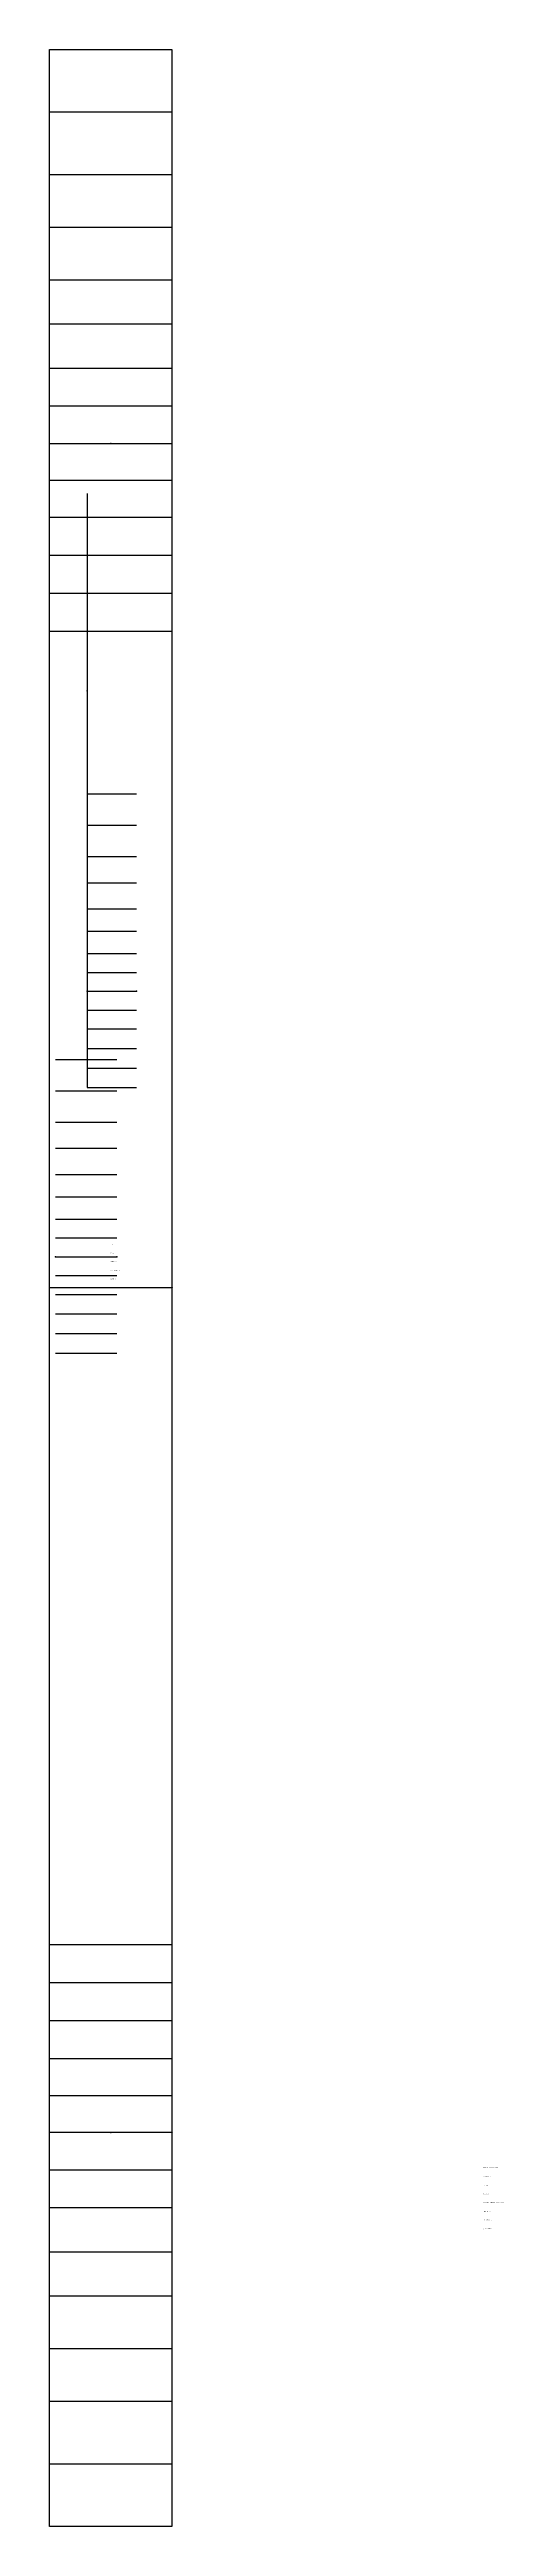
# Model space of a CAD drawing. Extents: x -177 to 1298, y -122 to 890.
# Drawn here: x -177 to 8, y -122 to 890 of the extents above; entities that cross this region are included whole.
import ezdxf

# ---------------------------------------------------------------- set-up
doc = ezdxf.new("R2010")
doc.units = 0

# ---------------------------------------------------------------- blocks, each defined once
blk = doc.blocks.new('ORILEG WB WB_26')
at = {"layer": '1'}
for points in [[(-177.0736, 384.4087), (-177.0736, 652.7826)], [(-177.0736, 652.7826), (-152.0749, 652.7826), (-127.0737, 652.7826)], [(-127.0737, 652.7826), (-127.0737, 384.4087)], [(-177.0736, 116.0349), (-177.0736, 384.4087)], [(-127.0737, 384.4087), (-127.0737, 116.0349)], [(-127.0737, 116.0349), (-152.0749, 116.0349), (-177.0736, 116.0349)]]:
    blk.add_lwpolyline(points, dxfattribs=at)
at = {"layer": '5'}
blk.add_line((-174.6276, 357.787), (-149.6289, 357.787), dxfattribs=at)
at = {"layer": '7'}
blk.add_line((-174.6276, 357.787), (-149.6289, 357.787), dxfattribs=at)
at = {"layer": '8'}
blk.add_line((-127.0737, 384.4087), (-177.0736, 384.4087), dxfattribs=at)
blk.add_lwpolyline([(-161.6355, 589.0006), (-161.6355, 466.2475), (-141.5695, 466.2475)], dxfattribs=at)
at = {"layer": '84'}
for points in [[(-177.0736, 384.4087), (-177.0736, 652.7826)], [(-177.0736, 652.7826), (-152.0749, 652.7826), (-127.0737, 652.7826)], [(-127.0737, 652.7826), (-127.0737, 384.4087)], [(-177.0736, 116.0349), (-177.0736, 384.4087)], [(-127.0737, 384.4087), (-127.0737, 116.0349)], [(-127.0737, 116.0349), (-152.0749, 116.0349), (-177.0736, 116.0349)]]:
    blk.add_lwpolyline(points, dxfattribs=at)
at = {"layer": '85'}
for points in [[(-161.6355, 589.0006), (-161.6355, 466.2475), (-141.5695, 466.2475)], [(-127.0737, 384.4087), (-177.0736, 384.4087)]]:
    blk.add_lwpolyline(points, dxfattribs=at)
at = {"layer": '1'}
for s, p in [('SIZE: 26', (-152.0724, 387.9647)), ('Piece Name: ORILEG WB WB', (-152.0724, 384.4087))]:
    blk.add_text(s, height=0.25, dxfattribs=at).set_placement(p)
blk = doc.blocks.new('ORILEG WB WB_28')
at = {"layer": '1'}
for points in [[(-177.0736, 384.4087), (-177.0736, 668.2385)], [(-177.0736, 668.2385), (-152.0749, 668.2385), (-127.0737, 668.2385)], [(-127.0737, 668.2385), (-127.0737, 384.4087)], [(-177.0736, 100.579), (-177.0736, 384.4087)], [(-127.0737, 384.4087), (-127.0737, 100.579)], [(-127.0737, 100.579), (-152.0749, 100.579), (-177.0736, 100.579)]]:
    blk.add_lwpolyline(points, dxfattribs=at)
at = {"layer": '5'}
blk.add_line((-174.6276, 365.788), (-149.6289, 365.788), dxfattribs=at)
at = {"layer": '7'}
blk.add_line((-174.6276, 365.788), (-149.6289, 365.788), dxfattribs=at)
at = {"layer": '8'}
blk.add_line((-127.0737, 384.4087), (-177.0736, 384.4087), dxfattribs=at)
blk.add_lwpolyline([(-161.6355, 597.0017), (-161.6355, 474.2485), (-141.5695, 474.2485)], dxfattribs=at)
at = {"layer": '84'}
for points in [[(-177.0736, 384.4087), (-177.0736, 668.2385)], [(-177.0736, 668.2385), (-152.0749, 668.2385), (-127.0737, 668.2385)], [(-127.0737, 668.2385), (-127.0737, 384.4087)], [(-177.0736, 100.579), (-177.0736, 384.4087)], [(-127.0737, 384.4087), (-127.0737, 100.579)], [(-127.0737, 100.579), (-152.0749, 100.579), (-177.0736, 100.579)]]:
    blk.add_lwpolyline(points, dxfattribs=at)
at = {"layer": '85'}
for points in [[(-161.6355, 597.0017), (-161.6355, 474.2485), (-141.5695, 474.2485)], [(-127.0737, 384.4087), (-177.0736, 384.4087)]]:
    blk.add_lwpolyline(points, dxfattribs=at)
at = {"layer": '1'}
for s, p in [('SIZE: 28', (-152.0724, 387.9647)), ('Piece Name: ORILEG WB WB', (-152.0724, 384.4087))]:
    blk.add_text(s, height=0.25, dxfattribs=at).set_placement(p)
blk = doc.blocks.new('ORILEG WB WB_30')
at = {"layer": '1'}
for points in [[(-177.0736, 384.4087), (-177.0736, 683.7554)], [(-177.0736, 683.7554), (-152.0749, 683.7554), (-127.0737, 683.7554)], [(-127.0737, 683.7554), (-127.0737, 384.4087)], [(-177.0736, 85.0621), (-177.0736, 384.4087)], [(-127.0737, 384.4087), (-127.0737, 85.0621)], [(-127.0737, 85.0621), (-152.0749, 85.0621), (-177.0736, 85.0621)]]:
    blk.add_lwpolyline(points, dxfattribs=at)
at = {"layer": '5'}
blk.add_line((-174.6276, 373.789), (-149.6289, 373.789), dxfattribs=at)
at = {"layer": '7'}
blk.add_line((-174.6276, 373.789), (-149.6289, 373.789), dxfattribs=at)
at = {"layer": '8'}
blk.add_line((-127.0737, 384.4087), (-177.0736, 384.4087), dxfattribs=at)
blk.add_lwpolyline([(-161.6355, 605.0027), (-161.6355, 482.2495), (-141.5695, 482.2495)], dxfattribs=at)
at = {"layer": '84'}
for points in [[(-177.0736, 384.4087), (-177.0736, 683.7554)], [(-177.0736, 683.7554), (-152.0749, 683.7554), (-127.0737, 683.7554)], [(-127.0737, 683.7554), (-127.0737, 384.4087)], [(-177.0736, 85.0621), (-177.0736, 384.4087)], [(-127.0737, 384.4087), (-127.0737, 85.0621)], [(-127.0737, 85.0621), (-152.0749, 85.0621), (-177.0736, 85.0621)]]:
    blk.add_lwpolyline(points, dxfattribs=at)
at = {"layer": '85'}
for points in [[(-161.6355, 605.0027), (-161.6355, 482.2495), (-141.5695, 482.2495)], [(-127.0737, 384.4087), (-177.0736, 384.4087)]]:
    blk.add_lwpolyline(points, dxfattribs=at)
at = {"layer": '1'}
for s, p in [('SIZE: 30', (-152.0724, 387.9647)), ('Piece Name: ORILEG WB WB', (-152.0724, 384.4087))]:
    blk.add_text(s, height=0.25, dxfattribs=at).set_placement(p)
blk = doc.blocks.new('ORILEG WB WB_32')
at = {"layer": '1'}
for points in [[(-177.0736, 384.4087), (-177.0736, 699.3256)], [(-177.0736, 699.3256), (-152.0749, 699.3256), (-127.0737, 699.3256)], [(-127.0737, 699.3256), (-127.0737, 384.4087)], [(-177.0736, 69.4919), (-177.0736, 384.4087)], [(-127.0737, 384.4087), (-127.0737, 69.4919)], [(-127.0737, 69.4919), (-152.0749, 69.4919), (-177.0736, 69.4919)]]:
    blk.add_lwpolyline(points, dxfattribs=at)
at = {"layer": '5'}
blk.add_line((-174.6276, 381.79), (-149.6289, 381.79), dxfattribs=at)
at = {"layer": '7'}
blk.add_line((-174.6276, 381.79), (-149.6289, 381.79), dxfattribs=at)
at = {"layer": '8'}
blk.add_line((-127.0737, 384.4087), (-177.0736, 384.4087), dxfattribs=at)
blk.add_lwpolyline([(-161.6355, 613.0036), (-161.6355, 490.2505), (-141.5695, 490.2505)], dxfattribs=at)
at = {"layer": '84'}
for points in [[(-177.0736, 384.4087), (-177.0736, 699.3256)], [(-177.0736, 699.3256), (-152.0749, 699.3256), (-127.0737, 699.3256)], [(-127.0737, 699.3256), (-127.0737, 384.4087)], [(-177.0736, 69.4919), (-177.0736, 384.4087)], [(-127.0737, 384.4087), (-127.0737, 69.4919)], [(-127.0737, 69.4919), (-152.0749, 69.4919), (-177.0736, 69.4919)]]:
    blk.add_lwpolyline(points, dxfattribs=at)
at = {"layer": '85'}
for points in [[(-161.6355, 613.0036), (-161.6355, 490.2505), (-141.5695, 490.2505)], [(-127.0737, 384.4087), (-177.0736, 384.4087)]]:
    blk.add_lwpolyline(points, dxfattribs=at)
at = {"layer": '1'}
for s, p in [('SIZE: 32', (-152.0724, 387.9647)), ('Piece Name: ORILEG WB WB', (-152.0724, 384.4087))]:
    blk.add_text(s, height=0.25, dxfattribs=at).set_placement(p)
blk = doc.blocks.new('ORILEG WB WB_34')
at = {"layer": '1'}
for points in [[(-177.0736, 384.4087), (-177.0736, 714.3497)], [(-177.0736, 714.3497), (-152.0749, 714.3497), (-127.0737, 714.3497)], [(-127.0737, 714.3497), (-127.0737, 384.4087)], [(-177.0736, 54.4678), (-177.0736, 384.4087)], [(-127.0737, 384.4087), (-127.0737, 54.4678)], [(-127.0737, 54.4678), (-152.0749, 54.4678), (-177.0736, 54.4678)]]:
    blk.add_lwpolyline(points, dxfattribs=at)
at = {"layer": '5'}
blk.add_line((-174.6276, 389.4887), (-149.6289, 389.4887), dxfattribs=at)
at = {"layer": '7'}
blk.add_line((-174.6276, 389.4887), (-149.6289, 389.4887), dxfattribs=at)
at = {"layer": '8'}
blk.add_line((-127.0737, 384.4087), (-177.0736, 384.4087), dxfattribs=at)
blk.add_lwpolyline([(-161.6355, 620.7024), (-161.6355, 497.9493), (-141.5695, 497.9493)], dxfattribs=at)
at = {"layer": '84'}
for points in [[(-177.0736, 384.4087), (-177.0736, 714.3497)], [(-177.0736, 714.3497), (-152.0749, 714.3497), (-127.0737, 714.3497)], [(-127.0737, 714.3497), (-127.0737, 384.4087)], [(-177.0736, 54.4678), (-177.0736, 384.4087)], [(-127.0737, 384.4087), (-127.0737, 54.4678)], [(-127.0737, 54.4678), (-152.0749, 54.4678), (-177.0736, 54.4678)]]:
    blk.add_lwpolyline(points, dxfattribs=at)
at = {"layer": '85'}
for points in [[(-161.6355, 620.7024), (-161.6355, 497.9493), (-141.5695, 497.9493)], [(-127.0737, 384.4087), (-177.0736, 384.4087)]]:
    blk.add_lwpolyline(points, dxfattribs=at)
at = {"layer": '1'}
for s, p in [('SIZE: 34', (-152.0724, 387.9647)), ('Piece Name: ORILEG WB WB', (-152.0724, 384.4087))]:
    blk.add_text(s, height=0.25, dxfattribs=at).set_placement(p)
blk = doc.blocks.new('ORILEG WB WB_36')
at = {"layer": '1'}
for points in [[(-177.0736, 384.4087), (-177.0736, 729.4093)], [(-177.0736, 729.4093), (-152.0749, 729.4093), (-127.0737, 729.4093)], [(-127.0737, 729.4093), (-127.0737, 384.4087)], [(-177.0736, 39.4081), (-177.0736, 384.4087)], [(-127.0737, 384.4087), (-127.0737, 39.4081)], [(-127.0737, 39.4081), (-152.0749, 39.4081), (-177.0736, 39.4081)]]:
    blk.add_lwpolyline(points, dxfattribs=at)
at = {"layer": '2'}
for p in [(-177.0736, 729.4093), (-177.0736, 729.4093), (-127.0737, 729.4093), (-127.0737, 729.4093), (-161.6355, 628.4011), (-161.6355, 505.648), (-141.5695, 505.648), (-174.6276, 397.1875), (-149.6289, 397.1875), (-177.0736, 384.4087), (-177.0736, 384.4087), (-177.0736, 384.4087), (-127.0737, 384.4087), (-127.0737, 384.4087), (-127.0737, 384.4087), (-177.0736, 39.4081), (-177.0736, 39.4081), (-127.0737, 39.4081), (-127.0737, 39.4081)]:
    blk.add_point(p, dxfattribs=at)
at = {"layer": '3'}
for p in [(-152.0749, 729.4093), (-152.0749, 39.4081)]:
    blk.add_point(p, dxfattribs=at)
at = {"layer": '4'}
for p in [(-152.0749, 729.4093, -3.998), (-177.0736, 384.4087, -3.998), (-127.0737, 384.4087, -3.998), (-127.0737, 384.4087, -3.998), (-152.0749, 39.4081, -3.998)]:
    blk.add_point(p, dxfattribs=at)
at = {"layer": '5'}
blk.add_line((-174.6276, 397.1875), (-149.6289, 397.1875), dxfattribs=at)
at = {"layer": '7'}
blk.add_line((-174.6276, 397.1875), (-149.6289, 397.1875), dxfattribs=at)
at = {"layer": '8'}
blk.add_line((-127.0737, 384.4087), (-177.0736, 384.4087), dxfattribs=at)
blk.add_lwpolyline([(-161.6355, 628.4011), (-161.6355, 505.648), (-141.5695, 505.648)], dxfattribs=at)
at = {"layer": '84'}
for points in [[(-177.0736, 384.4087), (-177.0736, 729.4093)], [(-177.0736, 729.4093), (-152.0749, 729.4093), (-127.0737, 729.4093)], [(-127.0737, 729.4093), (-127.0737, 384.4087)], [(-177.0736, 39.4081), (-177.0736, 384.4087)], [(-127.0737, 384.4087), (-127.0737, 39.4081)], [(-127.0737, 39.4081), (-152.0749, 39.4081), (-177.0736, 39.4081)]]:
    blk.add_lwpolyline(points, dxfattribs=at)
at = {"layer": '85'}
for points in [[(-161.6355, 628.4011), (-161.6355, 505.648), (-141.5695, 505.648)], [(-127.0737, 384.4087), (-177.0736, 384.4087)]]:
    blk.add_lwpolyline(points, dxfattribs=at)
at = {"layer": '1'}
for s, p in [('# 2', (-177.0736, 729.4093)), ('# 2', (-177.0736, 729.4093)), ('# 2', (-127.0737, 729.4093)), ('# 2', (-127.0737, 729.4093)), ('SIZE: 36', (-152.0724, 402.1887)), ('CATEGORY: P1', (-152.0724, 395.0767)), ('Fabric: 1', (-152.0724, 398.6327)), ('# 1', (-177.0736, 384.4087)), ('ANNOTATION: RECTANGLE', (-152.0724, 391.5207)), ('Quantity: 1,0', (-152.0724, 387.9647)), ('Piece Name: ORILEG WB WB', (-152.0724, 384.4087)), ('# 1', (-127.0737, 384.4087)), ('# 1', (-127.0737, 384.4087)), ('# 3', (-177.0736, 39.4081)), ('# 3', (-177.0736, 39.4081)), ('# 3', (-127.0737, 39.4081)), ('# 3', (-127.0737, 39.4081))]:
    blk.add_text(s, height=0.25, dxfattribs=at).set_placement(p)
at = {"layer": '8'}
for s, p in [('B', (-161.6355, 628.4011)), ('# 1', (-177.0736, 384.4087)), ('W', (-127.0737, 384.4087)), ('# 1', (-127.0737, 384.4087))]:
    blk.add_text(s, height=0.25, dxfattribs=at).set_placement(p)
at = {"layer": '85'}
for s, p in [('B', (-161.6355, 628.4011)), ('W', (-127.0737, 384.4087))]:
    blk.add_text(s, height=0.25, dxfattribs=at).set_placement(p)
blk = doc.blocks.new('ORILEG WB WB_38')
at = {"layer": '1'}
for points in [[(-177.0736, 384.4087), (-177.0736, 744.7789)], [(-177.0736, 744.7789), (-152.0749, 744.7789), (-127.0737, 744.7789)], [(-127.0737, 744.7789), (-127.0737, 384.4087)], [(-177.0736, 24.0386), (-177.0736, 384.4087)], [(-127.0737, 384.4087), (-127.0737, 24.0386)], [(-127.0737, 24.0386), (-152.0749, 24.0386), (-177.0736, 24.0386)]]:
    blk.add_lwpolyline(points, dxfattribs=at)
at = {"layer": '5'}
blk.add_line((-174.6276, 404.8862), (-149.6289, 404.8862), dxfattribs=at)
at = {"layer": '7'}
blk.add_line((-174.6276, 404.8862), (-149.6289, 404.8862), dxfattribs=at)
at = {"layer": '8'}
blk.add_line((-127.0737, 384.4087), (-177.0736, 384.4087), dxfattribs=at)
blk.add_lwpolyline([(-161.6355, 636.0999), (-161.6355, 513.3468), (-141.5695, 513.3468)], dxfattribs=at)
at = {"layer": '84'}
for points in [[(-177.0736, 384.4087), (-177.0736, 744.7789)], [(-177.0736, 744.7789), (-152.0749, 744.7789), (-127.0737, 744.7789)], [(-127.0737, 744.7789), (-127.0737, 384.4087)], [(-177.0736, 24.0386), (-177.0736, 384.4087)], [(-127.0737, 384.4087), (-127.0737, 24.0386)], [(-127.0737, 24.0386), (-152.0749, 24.0386), (-177.0736, 24.0386)]]:
    blk.add_lwpolyline(points, dxfattribs=at)
at = {"layer": '85'}
for points in [[(-161.6355, 636.0999), (-161.6355, 513.3468), (-141.5695, 513.3468)], [(-127.0737, 384.4087), (-177.0736, 384.4087)]]:
    blk.add_lwpolyline(points, dxfattribs=at)
at = {"layer": '1'}
for s, p in [('SIZE: 38', (-152.0724, 387.9647)), ('Piece Name: ORILEG WB WB', (-152.0724, 384.4087))]:
    blk.add_text(s, height=0.25, dxfattribs=at).set_placement(p)
blk = doc.blocks.new('ORILEG WB WB_40')
at = {"layer": '1'}
for points in [[(-177.0736, 384.4087), (-177.0736, 760.1585)], [(-177.0736, 760.1585), (-152.0749, 760.1585), (-127.0737, 760.1585)], [(-127.0737, 760.1585), (-127.0737, 384.4087)], [(-177.0736, 8.6589), (-177.0736, 384.4087)], [(-127.0737, 384.4087), (-127.0737, 8.6589)], [(-127.0737, 8.6589), (-152.0749, 8.6589), (-177.0736, 8.6589)]]:
    blk.add_lwpolyline(points, dxfattribs=at)
at = {"layer": '5'}
blk.add_line((-174.6276, 412.5849), (-149.6289, 412.5849), dxfattribs=at)
at = {"layer": '7'}
blk.add_line((-174.6276, 412.5849), (-149.6289, 412.5849), dxfattribs=at)
at = {"layer": '8'}
blk.add_line((-127.0737, 384.4087), (-177.0736, 384.4087), dxfattribs=at)
blk.add_lwpolyline([(-161.6355, 643.7986), (-161.6355, 521.0455), (-141.5695, 521.0455)], dxfattribs=at)
at = {"layer": '84'}
for points in [[(-177.0736, 384.4087), (-177.0736, 760.1585)], [(-177.0736, 760.1585), (-152.0749, 760.1585), (-127.0737, 760.1585)], [(-127.0737, 760.1585), (-127.0737, 384.4087)], [(-177.0736, 8.6589), (-177.0736, 384.4087)], [(-127.0737, 384.4087), (-127.0737, 8.6589)], [(-127.0737, 8.6589), (-152.0749, 8.6589), (-177.0736, 8.6589)]]:
    blk.add_lwpolyline(points, dxfattribs=at)
at = {"layer": '85'}
for points in [[(-161.6355, 643.7986), (-161.6355, 521.0455), (-141.5695, 521.0455)], [(-127.0737, 384.4087), (-177.0736, 384.4087)]]:
    blk.add_lwpolyline(points, dxfattribs=at)
at = {"layer": '1'}
for s, p in [('SIZE: 40', (-152.0724, 387.9647)), ('Piece Name: ORILEG WB WB', (-152.0724, 384.4087))]:
    blk.add_text(s, height=0.25, dxfattribs=at).set_placement(p)
blk = doc.blocks.new('ORILEG WB WB_42')
at = {"layer": '1'}
for points in [[(-177.0736, 384.4087), (-177.0736, 778.2256)], [(-177.0736, 778.2256), (-152.0749, 778.2256), (-127.0737, 778.2256)], [(-127.0737, 778.2256), (-127.0737, 384.4087)], [(-177.0736, -9.4082), (-177.0736, 384.4087)], [(-127.0737, 384.4087), (-127.0737, -9.4082)], [(-127.0737, -9.4082), (-152.0749, -9.4082), (-177.0736, -9.4082)]]:
    blk.add_lwpolyline(points, dxfattribs=at)
at = {"layer": '5'}
blk.add_line((-174.6276, 421.6858), (-149.6289, 421.6858), dxfattribs=at)
at = {"layer": '7'}
blk.add_line((-174.6276, 421.6858), (-149.6289, 421.6858), dxfattribs=at)
at = {"layer": '8'}
blk.add_line((-127.0737, 384.4087), (-177.0736, 384.4087), dxfattribs=at)
blk.add_lwpolyline([(-161.6355, 652.8994), (-161.6355, 530.1463), (-141.5695, 530.1463)], dxfattribs=at)
at = {"layer": '84'}
for points in [[(-177.0736, 384.4087), (-177.0736, 778.2256)], [(-177.0736, 778.2256), (-152.0749, 778.2256), (-127.0737, 778.2256)], [(-127.0737, 778.2256), (-127.0737, 384.4087)], [(-177.0736, -9.4082), (-177.0736, 384.4087)], [(-127.0737, 384.4087), (-127.0737, -9.4082)], [(-127.0737, -9.4082), (-152.0749, -9.4082), (-177.0736, -9.4082)]]:
    blk.add_lwpolyline(points, dxfattribs=at)
at = {"layer": '85'}
for points in [[(-161.6355, 652.8994), (-161.6355, 530.1463), (-141.5695, 530.1463)], [(-127.0737, 384.4087), (-177.0736, 384.4087)]]:
    blk.add_lwpolyline(points, dxfattribs=at)
at = {"layer": '1'}
for s, p in [('SIZE: 42', (-152.0724, 387.9647)), ('Piece Name: ORILEG WB WB', (-152.0724, 384.4087))]:
    blk.add_text(s, height=0.25, dxfattribs=at).set_placement(p)
blk = doc.blocks.new('ORILEG WB WB_44')
at = {"layer": '1'}
for points in [[(-177.0736, 384.4087), (-177.0736, 796.3129)], [(-177.0736, 796.3129), (-152.0749, 796.3129), (-127.0737, 796.3129)], [(-127.0737, 796.3129), (-127.0737, 384.4087)], [(-177.0736, -27.4956), (-177.0736, 384.4087)], [(-127.0737, 384.4087), (-127.0737, -27.4956)], [(-127.0737, -27.4956), (-152.0749, -27.4956), (-177.0736, -27.4956)]]:
    blk.add_lwpolyline(points, dxfattribs=at)
at = {"layer": '5'}
blk.add_line((-174.6276, 430.7866), (-149.6289, 430.7866), dxfattribs=at)
at = {"layer": '7'}
blk.add_line((-174.6276, 430.7866), (-149.6289, 430.7866), dxfattribs=at)
at = {"layer": '8'}
blk.add_line((-127.0737, 384.4087), (-177.0736, 384.4087), dxfattribs=at)
blk.add_lwpolyline([(-161.6355, 662.0003), (-161.6355, 539.2471), (-141.5695, 539.2471)], dxfattribs=at)
at = {"layer": '84'}
for points in [[(-177.0736, 384.4087), (-177.0736, 796.3129)], [(-177.0736, 796.3129), (-152.0749, 796.3129), (-127.0737, 796.3129)], [(-127.0737, 796.3129), (-127.0737, 384.4087)], [(-177.0736, -27.4956), (-177.0736, 384.4087)], [(-127.0737, 384.4087), (-127.0737, -27.4956)], [(-127.0737, -27.4956), (-152.0749, -27.4956), (-177.0736, -27.4956)]]:
    blk.add_lwpolyline(points, dxfattribs=at)
at = {"layer": '85'}
for points in [[(-161.6355, 662.0003), (-161.6355, 539.2471), (-141.5695, 539.2471)], [(-127.0737, 384.4087), (-177.0736, 384.4087)]]:
    blk.add_lwpolyline(points, dxfattribs=at)
at = {"layer": '1'}
for s, p in [('SIZE: 44', (-152.0724, 387.9647)), ('Piece Name: ORILEG WB WB', (-152.0724, 384.4087))]:
    blk.add_text(s, height=0.25, dxfattribs=at).set_placement(p)
blk = doc.blocks.new('ORILEG WB WB_46')
at = {"layer": '1'}
for points in [[(-177.0736, 384.4087), (-177.0736, 817.8191)], [(-177.0736, 817.8191), (-152.0749, 817.8191), (-127.0737, 817.8191)], [(-127.0737, 817.8191), (-127.0737, 384.4087)], [(-177.0736, -49.0017), (-177.0736, 384.4087)], [(-127.0737, 384.4087), (-127.0737, -49.0017)], [(-127.0737, -49.0017), (-152.0749, -49.0017), (-177.0736, -49.0017)]]:
    blk.add_lwpolyline(points, dxfattribs=at)
at = {"layer": '5'}
blk.add_line((-174.6276, 441.4876), (-149.6289, 441.4876), dxfattribs=at)
at = {"layer": '7'}
blk.add_line((-174.6276, 441.4876), (-149.6289, 441.4876), dxfattribs=at)
at = {"layer": '8'}
blk.add_line((-127.0737, 384.4087), (-177.0736, 384.4087), dxfattribs=at)
blk.add_lwpolyline([(-161.6355, 672.7013), (-161.6355, 549.9482), (-141.5695, 549.9482)], dxfattribs=at)
at = {"layer": '84'}
for points in [[(-177.0736, 384.4087), (-177.0736, 817.8191)], [(-177.0736, 817.8191), (-152.0749, 817.8191), (-127.0737, 817.8191)], [(-127.0737, 817.8191), (-127.0737, 384.4087)], [(-177.0736, -49.0017), (-177.0736, 384.4087)], [(-127.0737, 384.4087), (-127.0737, -49.0017)], [(-127.0737, -49.0017), (-152.0749, -49.0017), (-177.0736, -49.0017)]]:
    blk.add_lwpolyline(points, dxfattribs=at)
at = {"layer": '85'}
for points in [[(-161.6355, 672.7013), (-161.6355, 549.9482), (-141.5695, 549.9482)], [(-127.0737, 384.4087), (-177.0736, 384.4087)]]:
    blk.add_lwpolyline(points, dxfattribs=at)
at = {"layer": '1'}
for s, p in [('SIZE: 46', (-152.0724, 387.9647)), ('Piece Name: ORILEG WB WB', (-152.0724, 384.4087))]:
    blk.add_text(s, height=0.25, dxfattribs=at).set_placement(p)
blk = doc.blocks.new('ORILEG WB WB_48')
at = {"layer": '1'}
for points in [[(-177.0736, 384.4087), (-177.0736, 839.343)], [(-177.0736, 839.343), (-152.0749, 839.343), (-127.0737, 839.343)], [(-127.0737, 839.343), (-127.0737, 384.4087)], [(-177.0736, -70.5257), (-177.0736, 384.4087)], [(-127.0737, 384.4087), (-127.0737, -70.5257)], [(-127.0737, -70.5257), (-152.0749, -70.5257), (-177.0736, -70.5257)]]:
    blk.add_lwpolyline(points, dxfattribs=at)
at = {"layer": '5'}
blk.add_line((-174.6276, 452.1886), (-149.6289, 452.1886), dxfattribs=at)
at = {"layer": '7'}
blk.add_line((-174.6276, 452.1886), (-149.6289, 452.1886), dxfattribs=at)
at = {"layer": '8'}
blk.add_line((-127.0737, 384.4087), (-177.0736, 384.4087), dxfattribs=at)
blk.add_lwpolyline([(-161.6355, 683.4023), (-161.6355, 560.6492), (-141.5695, 560.6492)], dxfattribs=at)
at = {"layer": '84'}
for points in [[(-177.0736, 384.4087), (-177.0736, 839.343)], [(-177.0736, 839.343), (-152.0749, 839.343), (-127.0737, 839.343)], [(-127.0737, 839.343), (-127.0737, 384.4087)], [(-177.0736, -70.5257), (-177.0736, 384.4087)], [(-127.0737, 384.4087), (-127.0737, -70.5257)], [(-127.0737, -70.5257), (-152.0749, -70.5257), (-177.0736, -70.5257)]]:
    blk.add_lwpolyline(points, dxfattribs=at)
at = {"layer": '85'}
for points in [[(-161.6355, 683.4023), (-161.6355, 560.6492), (-141.5695, 560.6492)], [(-127.0737, 384.4087), (-177.0736, 384.4087)]]:
    blk.add_lwpolyline(points, dxfattribs=at)
at = {"layer": '1'}
for s, p in [('SIZE: 48', (-152.0724, 387.9647)), ('Piece Name: ORILEG WB WB', (-152.0724, 384.4087))]:
    blk.add_text(s, height=0.25, dxfattribs=at).set_placement(p)
blk = doc.blocks.new('ORILEG WB WB_50')
at = {"layer": '1'}
for points in [[(-177.0736, 384.4087), (-177.0736, 864.8294)], [(-177.0736, 864.8294), (-152.0749, 864.8294), (-127.0737, 864.8294)], [(-127.0737, 864.8294), (-127.0737, 384.4087)], [(-177.0736, -96.0121), (-177.0736, 384.4087)], [(-127.0737, 384.4087), (-127.0737, -96.0121)], [(-127.0737, -96.0121), (-152.0749, -96.0121), (-177.0736, -96.0121)]]:
    blk.add_lwpolyline(points, dxfattribs=at)
at = {"layer": '5'}
blk.add_line((-174.6276, 464.9877), (-149.6289, 464.9877), dxfattribs=at)
at = {"layer": '7'}
blk.add_line((-174.6276, 464.9877), (-149.6289, 464.9877), dxfattribs=at)
at = {"layer": '8'}
blk.add_line((-127.0737, 384.4087), (-177.0736, 384.4087), dxfattribs=at)
blk.add_lwpolyline([(-161.6355, 696.2014), (-161.6355, 573.4482), (-141.5695, 573.4482)], dxfattribs=at)
at = {"layer": '84'}
for points in [[(-177.0736, 384.4087), (-177.0736, 864.8294)], [(-177.0736, 864.8294), (-152.0749, 864.8294), (-127.0737, 864.8294)], [(-127.0737, 864.8294), (-127.0737, 384.4087)], [(-177.0736, -96.0121), (-177.0736, 384.4087)], [(-127.0737, 384.4087), (-127.0737, -96.0121)], [(-127.0737, -96.0121), (-152.0749, -96.0121), (-177.0736, -96.0121)]]:
    blk.add_lwpolyline(points, dxfattribs=at)
at = {"layer": '85'}
for points in [[(-161.6355, 696.2014), (-161.6355, 573.4482), (-141.5695, 573.4482)], [(-127.0737, 384.4087), (-177.0736, 384.4087)]]:
    blk.add_lwpolyline(points, dxfattribs=at)
at = {"layer": '1'}
for s, p in [('SIZE: 50', (-152.0724, 387.9647)), ('Piece Name: ORILEG WB WB', (-152.0724, 384.4087))]:
    blk.add_text(s, height=0.25, dxfattribs=at).set_placement(p)
blk = doc.blocks.new('ORILEG WB WB_52')
at = {"layer": '1'}
for points in [[(-177.0736, 384.4087), (-177.0736, 890.3335)], [(-177.0736, 890.3335), (-152.0749, 890.3335), (-127.0737, 890.3335)], [(-127.0737, 890.3335), (-127.0737, 384.4087)], [(-177.0736, -121.5162), (-177.0736, 384.4087)], [(-127.0737, 384.4087), (-127.0737, -121.5162)], [(-127.0737, -121.5162), (-152.0749, -121.5162), (-177.0736, -121.5162)]]:
    blk.add_lwpolyline(points, dxfattribs=at)
at = {"layer": '5'}
blk.add_line((-174.6276, 477.7867), (-149.6289, 477.7867), dxfattribs=at)
at = {"layer": '7'}
blk.add_line((-174.6276, 477.7867), (-149.6289, 477.7867), dxfattribs=at)
at = {"layer": '8'}
blk.add_line((-127.0737, 384.4087), (-177.0736, 384.4087), dxfattribs=at)
blk.add_lwpolyline([(-161.6355, 709.0004), (-161.6355, 586.2473), (-141.5695, 586.2473)], dxfattribs=at)
at = {"layer": '84'}
for points in [[(-177.0736, 384.4087), (-177.0736, 890.3335)], [(-177.0736, 890.3335), (-152.0749, 890.3335), (-127.0737, 890.3335)], [(-127.0737, 890.3335), (-127.0737, 384.4087)], [(-177.0736, -121.5162), (-177.0736, 384.4087)], [(-127.0737, 384.4087), (-127.0737, -121.5162)], [(-127.0737, -121.5162), (-152.0749, -121.5162), (-177.0736, -121.5162)]]:
    blk.add_lwpolyline(points, dxfattribs=at)
at = {"layer": '85'}
for points in [[(-161.6355, 709.0004), (-161.6355, 586.2473), (-141.5695, 586.2473)], [(-127.0737, 384.4087), (-177.0736, 384.4087)]]:
    blk.add_lwpolyline(points, dxfattribs=at)
at = {"layer": '1'}
for s, p in [('SIZE: 52', (-152.0724, 387.9647)), ('Piece Name: ORILEG WB WB', (-152.0724, 384.4087))]:
    blk.add_text(s, height=0.25, dxfattribs=at).set_placement(p)

msp = doc.modelspace()

# ---------------------------------------------------------------- block references
at = {"layer": '1'}
for name in ['ORILEG WB WB_52', 'ORILEG WB WB_50', 'ORILEG WB WB_48', 'ORILEG WB WB_46', 'ORILEG WB WB_44', 'ORILEG WB WB_42', 'ORILEG WB WB_40', 'ORILEG WB WB_38', 'ORILEG WB WB_36', 'ORILEG WB WB_34', 'ORILEG WB WB_32', 'ORILEG WB WB_30', 'ORILEG WB WB_28', 'ORILEG WB WB_26']:
    msp.add_blockref(name, (0, 0), dxfattribs=at)

# ---------------------------------------------------------------- texts
for s, p in [('ASTM/D13Proposal 1 Version: D 6673-04', (0, 24.8921)), ('Curve Tolerance: .152', (0, 21.3361)), ('Author: GERBER TECHNOLOGY ; ACCUMARK ; 10.0.1', (0, 10.668)), ('Sample Size: 36', (0, 14.2241)), ('Units: METRIC', (0, 17.78)), ('Style Name: ORILEG WB', (0, 0)), ('Creation Time: 16:57', (0, 7.1121)), ('Creation Date: 18-10-2017', (0, 3.556))]:
    msp.add_text(s, height=0.25, dxfattribs=at).set_placement(p)

doc.saveas('drawing.dxf')
